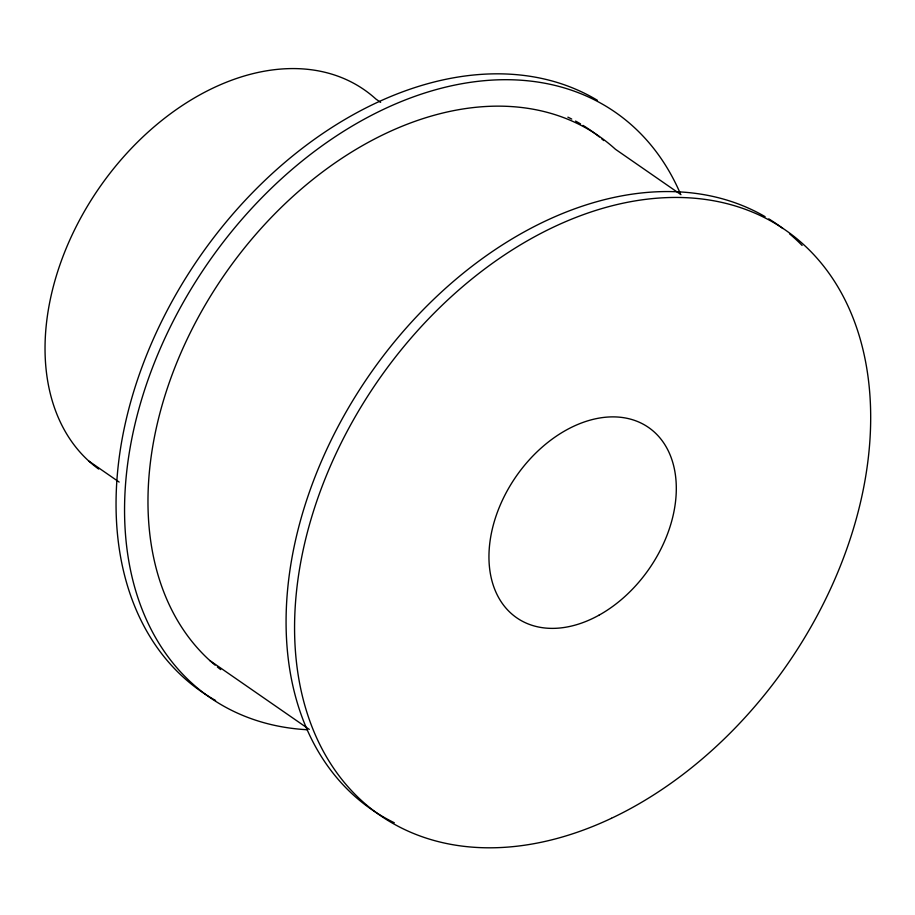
<?xml version="1.0" encoding="UTF-8"?>
<svg xmlns="http://www.w3.org/2000/svg" width="915" height="915" viewBox="0 0 915 915"><rect width="100%" height="100%" fill="white"/><g stroke="black" fill="none" stroke-linecap="round" stroke-linejoin="round"><path stroke-width="1.37" d="M680.977 194.666L615.44 149.271A327.032 228.773 -55.3 0 0 239.501 254.244A327.032 228.773 -55.3 0 0 215.139 665.171M380.651 102.354L375.985 99.117A231.529 161.955 -55.3 0 0 106.506 177.785A231.529 161.955 -55.3 0 0 98.648 469.052M88.789 461.046L119.167 482.079M209.787 660.504L309.27 729.404M789.542 233.817A355.969 249.017 -55.3 0 1 802.1 245.437M394.308 822.768A355.969 249.017 -55.3 0 1 353.705 399.089A355.969 249.017 -55.3 0 1 765.112 216.672M768.76 218.857A355.969 249.017 -55.3 0 1 782.851 228.487M220.709 669.597A327.032 228.773 -55.3 0 1 217.335 666.966M307.394 729.747A355.969 249.017 -55.3 0 1 208.597 262.102A355.969 249.017 -55.3 0 1 680.451 193.866M215.585 700.478A355.969 249.017 -55.3 0 1 188.41 273.768A355.969 249.017 -55.3 0 1 597.438 100.33M601.578 138.725A327.032 228.773 -55.3 0 1 603.751 140.567M567.883 117.166A327.032 228.773 -55.3 0 1 571.738 119.076M575.558 121.077A327.032 228.773 -55.3 0 1 580.556 123.914M583.015 125.389A327.032 228.773 -55.3 0 1 599.382 136.93M611.449 818.285A355.969 249.017 -55.3 0 0 816.443 257.561A355.969 249.017 -55.3 0 0 319.998 492.053A355.969 249.017 -55.3 0 0 611.449 818.285M598.845 615.269A115.759 80.978 -55.3 0 0 654.431 432.154A115.759 80.978 -55.3 0 0 494.615 520.475A115.759 80.978 -55.3 0 0 598.845 615.269"/></g></svg>
